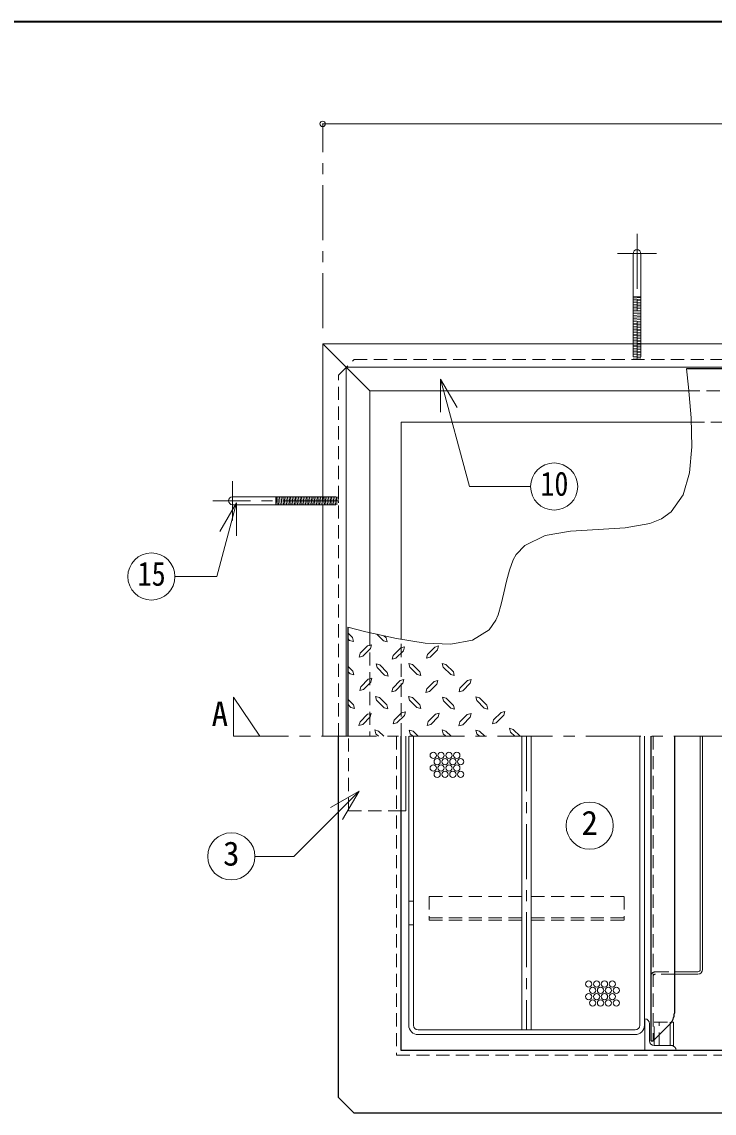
# Model space of a CAD drawing. Units: millimetres at full size, sheet at 1:7; details may follow other scales. Extents: x -1452 to 1383, y -997 to 970.
# Drawn here: x -786 to -346, y 275 to 970 of the extents above; entities that cross this region are included whole.
import ezdxf
from ezdxf.enums import TextEntityAlignment as Align

# ---------------------------------------------------------------- set-up
doc = ezdxf.new("R2010")
doc.units = ezdxf.units.MM
doc.header["$LTSCALE"] = 7
doc.header["$PDMODE"] = 32
doc.header["$PDSIZE"] = 3.5
doc.linetypes.add('CHAIN1', pattern=[8, 5, -1, 1, -1])
doc.linetypes.add('DASHED1', pattern=[1.8, 1.2, -0.6])
doc.layers.add('0-A', color=4, linetype='Continuous', lineweight=9)
doc.styles.add('ＭＳ ゴシック', font='')
doc.styles.get('ＭＳ ゴシック').set_extended_font_data('MS Gothic')

msp = doc.modelspace()

# ---------------------------------------------------------------- linework, layer by layer
at = {"layer": '0-A', "color": 1, "lineweight": 40}
msp.add_line((1382.643, 969.513), (-1452.357, 969.513), dxfattribs=at)
at = {"layer": '0-A'}
for p, q in [((-594.857, 904.513), (305.143, 904.513)), ((-392.357, 794.412), (-397.357, 794.412)), ((-397.357, 793.542), (-392.357, 793.95)), ((-397.357, 792.538), (-392.357, 792.947)), ((-397.357, 791.535), (-392.357, 791.943)), ((-397.357, 790.532), (-392.357, 790.94)), ((-397.357, 789.528), (-392.357, 789.937)), ((-397.357, 788.525), (-392.357, 788.933)), ((-397.357, 787.522), (-392.357, 787.93)), ((-397.357, 786.518), (-392.357, 786.927)), ((-397.357, 785.515), (-392.357, 785.923)), ((-397.357, 784.512), (-392.357, 784.92)), ((-397.357, 783.508), (-392.357, 783.917)), ((-397.357, 782.505), (-392.357, 782.913)), ((-397.357, 781.502), (-392.357, 781.91)), ((-397.357, 780.498), (-392.357, 780.907)), ((-397.357, 779.495), (-392.357, 779.903)), ((-397.357, 778.492), (-392.357, 778.9)), ((-397.357, 777.488), (-392.357, 777.897)), ((-397.357, 776.485), (-392.357, 776.893)), ((-397.357, 775.482), (-392.357, 775.89)), ((-397.357, 774.478), (-392.357, 774.887)), ((-397.357, 773.475), (-392.357, 773.883)), ((-397.357, 772.472), (-392.357, 772.88)), ((-397.357, 771.468), (-392.357, 771.877)), ((-397.357, 770.465), (-392.357, 770.873)), ((-397.357, 769.462), (-392.357, 769.87)), ((-397.357, 768.458), (-392.357, 768.867)), ((-397.357, 767.455), (-392.357, 767.863)), ((-397.357, 766.452), (-392.357, 766.86)), ((-397.357, 765.448), (-392.357, 765.857)), ((-396.524, 764.513), (-392.357, 764.853)), ((-564.857, 734.513), (-579.857, 749.513)), ((-360.409, 714.513), (-544.857, 714.513)), ((-544.857, 576.225), (-544.857, 714.513)), ((-624.756, 667.013), (-624.756, 662.013)), ((-623.886, 662.013), (-624.294, 667.013)), ((-622.883, 662.013), (-623.291, 667.013)), ((-621.879, 662.013), (-622.288, 667.013)), ((-620.876, 662.013), (-621.284, 667.013)), ((-619.873, 662.013), (-620.281, 667.013)), ((-618.869, 662.013), (-619.278, 667.013)), ((-617.866, 662.013), (-618.274, 667.013)), ((-616.863, 662.013), (-617.271, 667.013)), ((-615.859, 662.013), (-616.268, 667.013)), ((-614.856, 662.013), (-615.264, 667.013)), ((-613.853, 662.013), (-614.261, 667.013)), ((-612.849, 662.013), (-613.258, 667.013)), ((-611.846, 662.013), (-612.254, 667.013)), ((-610.843, 662.013), (-611.251, 667.013)), ((-609.839, 662.013), (-610.248, 667.013)), ((-608.836, 662.013), (-609.244, 667.013)), ((-607.833, 662.013), (-608.241, 667.013)), ((-606.829, 662.013), (-607.238, 667.013)), ((-605.826, 662.013), (-606.234, 667.013)), ((-604.823, 662.013), (-605.231, 667.013)), ((-603.819, 662.013), (-604.228, 667.013)), ((-602.816, 662.013), (-603.224, 667.013)), ((-601.813, 662.013), (-602.221, 667.013)), ((-600.809, 662.013), (-601.218, 667.013)), ((-599.806, 662.013), (-600.214, 667.013)), ((-598.803, 662.013), (-599.211, 667.013)), ((-597.799, 662.013), (-598.208, 667.013)), ((-596.796, 662.013), (-597.204, 667.013)), ((-595.793, 662.013), (-596.201, 667.013)), ((-594.857, 662.846), (-595.198, 667.013)), ((-575.895, 577.363), (-578.857, 580.326)), ((-575.895, 577.363), (-575.295, 574.963)), ((-556.245, 575.338), (-560.488, 579.581)), ((-554.52, 577.138), (-555.925, 578.543)), ((-554.52, 577.138), (-553.92, 574.738)), ((-577.695, 575.563), (-578.857, 576.726)), ((-577.695, 575.563), (-575.295, 574.963)), ((-566.295, 572.113), (-570.945, 567.388)), ((-564.495, 570.388), (-569.22, 565.588)), ((-566.295, 572.113), (-563.895, 572.713)), ((-564.495, 570.388), (-563.895, 572.713)), ((-556.245, 575.338), (-553.92, 574.738)), ((-545.22, 570.763), (-549.945, 566.038)), ((-545.22, 570.763), (-542.82, 571.438)), ((-543.495, 569.038), (-542.82, 571.438)), ((-523.47, 571.363), (-528.195, 566.638)), ((-523.47, 571.363), (-521.07, 572.038)), ((-521.745, 569.638), (-521.07, 572.038)), ((-571.62, 564.988), (-570.945, 567.388)), ((-569.22, 565.588), (-571.62, 564.988)), ((-543.495, 569.038), (-548.22, 564.313)), ((-575.67, 556.063), (-578.857, 559.251)), ((-575.67, 556.063), (-574.995, 553.663)), ((-560.895, 560.638), (-558.495, 559.963)), ((-560.295, 558.238), (-560.895, 560.638)), ((-555.495, 553.513), (-560.295, 558.238)), ((-553.77, 555.238), (-558.495, 559.963)), ((-540.12, 560.938), (-537.72, 560.263)), ((-539.445, 558.538), (-540.12, 560.938)), ((-534.72, 553.813), (-539.445, 558.538)), ((-532.995, 555.538), (-537.72, 560.263)), ((-518.82, 560.938), (-516.42, 560.338)), ((-518.22, 558.613), (-518.82, 560.938)), ((-513.42, 553.888), (-518.22, 558.613)), ((-511.695, 555.613), (-516.42, 560.338)), ((-577.395, 554.263), (-578.857, 555.726)), ((-577.395, 554.263), (-574.995, 553.663)), ((-565.92, 550.813), (-570.645, 546.088)), ((-564.195, 549.088), (-568.92, 544.363)), ((-565.92, 550.813), (-563.52, 551.488)), ((-564.195, 549.088), (-563.52, 551.488)), ((-555.495, 553.513), (-553.17, 552.838)), ((-553.77, 555.238), (-553.17, 552.838)), ((-545.595, 549.988), (-550.245, 545.263)), ((-545.595, 549.988), (-543.195, 550.588)), ((-543.795, 548.263), (-543.195, 550.588)), ((-534.72, 553.813), (-532.32, 553.138)), ((-532.995, 555.538), (-532.32, 553.138)), ((-523.92, 549.463), (-528.645, 544.738)), ((-523.92, 549.463), (-521.52, 550.138)), ((-522.195, 547.738), (-521.52, 550.138)), ((-513.42, 553.888), (-511.095, 553.213)), ((-511.695, 555.613), (-511.095, 553.213)), ((-502.77, 549.988), (-507.495, 545.263)), ((-502.77, 549.988), (-500.37, 550.588)), ((-501.045, 548.263), (-500.37, 550.588)), ((-550.92, 542.863), (-550.245, 545.263)), ((-548.52, 543.463), (-550.92, 542.863)), ((-543.795, 548.263), (-548.52, 543.463)), ((-529.245, 542.338), (-528.645, 544.738)), ((-526.92, 543.013), (-529.245, 542.338)), ((-522.195, 547.738), (-526.92, 543.013)), ((-508.095, 542.863), (-507.495, 545.263)), ((-505.77, 543.463), (-508.095, 542.863)), ((-501.045, 548.263), (-505.77, 543.463)), ((-575.22, 534.613), (-578.857, 538.251)), ((-561.195, 539.788), (-558.795, 539.188)), ((-560.52, 537.463), (-561.195, 539.788)), ((-555.795, 532.738), (-560.52, 537.463)), ((-554.07, 534.463), (-558.795, 539.188)), ((-540.195, 539.938), (-537.795, 539.263)), ((-539.595, 537.538), (-540.195, 539.938)), ((-534.87, 532.813), (-539.595, 537.538)), ((-533.145, 534.613), (-537.795, 539.263)), ((-518.67, 539.488), (-516.27, 538.888)), ((-518.07, 537.163), (-518.67, 539.488)), ((-513.27, 532.438), (-518.07, 537.163)), ((-511.545, 534.163), (-516.27, 538.888)), ((-492.045, 532.438), (-496.77, 537.238)), ((-490.32, 534.238), (-495.045, 538.963)), ((-576.945, 532.813), (-578.857, 534.999)), ((-576.945, 532.813), (-574.545, 532.213)), ((-575.22, 534.613), (-574.545, 532.213)), ((-566.37, 528.538), (-571.095, 523.813)), ((-566.37, 528.538), (-563.97, 529.138)), ((-564.645, 526.813), (-563.97, 529.138)), ((-555.795, 532.738), (-553.395, 532.063)), ((-554.07, 534.463), (-553.395, 532.063)), ((-544.62, 529.513), (-549.345, 524.788)), ((-544.62, 529.513), (-542.22, 530.113)), ((-542.82, 527.788), (-542.22, 530.113)), ((-534.87, 532.813), (-532.47, 532.213)), ((-533.145, 534.613), (-532.47, 532.213)), ((-523.095, 528.613), (-527.82, 523.888)), ((-523.095, 528.613), (-520.695, 529.213)), ((-521.37, 526.888), (-520.695, 529.213)), ((-513.27, 532.438), (-510.945, 531.763)), ((-511.545, 534.163), (-510.945, 531.763)), ((-502.845, 528.388), (-507.495, 523.663)), ((-502.845, 528.388), (-500.445, 528.988)), ((-501.045, 526.663), (-500.445, 528.988)), ((-492.045, 532.438), (-489.72, 531.838)), ((-490.32, 534.238), (-489.72, 531.838)), ((-481.395, 529.663), (-486.12, 524.938)), ((-481.395, 529.663), (-478.995, 530.263)), ((-479.595, 527.938), (-478.995, 530.263)), ((-571.77, 521.413), (-571.095, 523.813)), ((-569.37, 522.013), (-571.77, 521.413)), ((-564.645, 526.813), (-569.37, 522.013)), ((-549.945, 522.388), (-549.345, 524.788)), ((-547.62, 522.988), (-549.945, 522.388)), ((-542.82, 527.788), (-547.62, 522.988)), ((-521.37, 526.888), (-526.095, 522.088)), ((-486.72, 522.538), (-486.12, 524.938)), ((-484.395, 523.138), (-486.72, 522.538)), ((-479.595, 527.938), (-484.395, 523.138)), ((-561.645, 518.563), (-559.245, 517.888)), ((-560.97, 516.163), (-561.645, 518.563)), ((-559.32, 514.513), (-560.97, 516.163)), ((-555.87, 514.513), (-559.245, 517.888)), ((-540.107, 514.513), (-540.107, 409.513)), ((-539.745, 518.413), (-537.345, 517.813)), ((-539.145, 516.088), (-539.745, 518.413)), ((-537.57, 514.513), (-539.145, 516.088)), ((-534.172, 514.513), (-537.345, 517.813)), ((-537.107, 514.513), (-537.107, 409.513)), ((-518.82, 518.563), (-516.42, 517.888)), ((-518.22, 516.163), (-518.82, 518.563)), ((-516.57, 514.513), (-518.22, 516.163)), ((-513.045, 514.513), (-516.42, 517.888)), ((-491.67, 514.513), (-495.045, 517.888)), ((-472.695, 514.513), (-475.395, 517.213)), ((-469.137, 514.513), (-473.67, 518.938)), ((-354.607, 366.013), (-354.607, 514.513)), ((-353.107, 366.013), (-353.107, 514.513)), ((-371.107, 364.513), (-356.107, 364.513)), ((-371.107, 363.013), (-356.107, 363.013))]:
    msp.add_line(p, q, dxfattribs=at)
at = {"layer": '0-A', "linetype": 'CHAIN1'}
for p, q in [((-594.857, 774.513), (-594.857, 904.513)), ((-394.857, 834.412), (-394.857, 754.513)), ((-382.357, 821.912), (-407.357, 821.912)), ((-652.256, 677.013), (-652.256, 652.013)), ((-584.857, 664.513), (-664.756, 664.513)), ((-634.857, 514.513), (-651.524, 539.513)), ((-651.524, 539.513), (-651.524, 514.513)), ((-651.524, 514.513), (550.143, 514.513)), ((-465.107, 514.513), (-465.107, 327.513))]:
    msp.add_line(p, q, dxfattribs=at)
at = {"layer": '0-A', "color": 7, "lineweight": 18}
for p, q in [((-397.357, 821.912), (-397.357, 764.513)), ((-392.357, 821.912), (-392.357, 764.513)), ((305.143, 764.513), (-594.857, 764.513)), ((-594.857, 764.513), (-594.857, 514.513)), ((290.143, 749.513), (-579.857, 749.513)), ((-519.862, 742.018), (-509.362, 723.832)), ((-519.862, 742.018), (-519.862, 721.018)), ((-519.862, 742.018), (-501.523, 673.574)), ((-462.585, 673.574), (-501.523, 673.574)), ((-649.727, 663.151), (-660.227, 644.964)), ((-652.256, 667.013), (-594.857, 667.013)), ((-652.256, 662.013), (-594.857, 662.013)), ((-649.727, 663.151), (-649.727, 642.151)), ((-541.857, 467.013), (-541.857, 514.513)), ((-468.107, 327.513), (-468.107, 514.513)), ((-462.107, 514.513), (-462.107, 327.513)), ((-393.107, 514.513), (-393.107, 330.513)), ((-390.107, 330.513), (-390.107, 514.513)), ((-571.68, 479.673), (-613.308, 438.044)), ((-571.68, 479.673), (-589.866, 469.173)), ((-571.68, 479.673), (-582.18, 461.487)), ((-544.857, 467.013), (-541.857, 467.013)), ((-637.998, 438.044), (-613.308, 438.044)), ((-540.107, 409.513), (-537.107, 409.513)), ((-540.107, 330.513), (-540.107, 409.513)), ((-537.107, 330.513), (-537.107, 409.513)), ((-389.857, 314.513), (-389.857, 334.513)), ((-396.107, 327.513), (-534.107, 327.513)), ((-386.857, 320.513), (-386.857, 331.513)), ((-373.864, 317.513), (-373.864, 331.33)), ((-371.707, 332.513), (-372.899, 332.513)), ((-371.707, 317.513), (-371.707, 332.513)), ((-534.107, 324.513), (-396.107, 324.513)), ((-383.857, 317.513), (-383.857, 321.268)), ((-383.857, 317.513), (-371.707, 317.513))]:
    msp.add_line(p, q, dxfattribs=at)
at = {"layer": '0-A', "linetype": 'DASHED1'}
for p, q in [((-397.357, 764.445), (-396.524, 764.513)), ((-397.357, 764.513), (-397.357, 754.513)), ((-392.357, 764.513), (-392.357, 754.513)), ((-397.357, 763.442), (-392.357, 763.85)), ((-397.357, 762.438), (-392.357, 762.847)), ((-397.357, 761.435), (-392.357, 761.843)), ((-397.357, 760.432), (-392.357, 760.84)), ((-397.357, 759.428), (-392.357, 759.837)), ((-397.357, 758.425), (-392.357, 758.833)), ((-397.357, 757.422), (-392.357, 757.83)), ((-397.357, 756.418), (-392.357, 756.827)), ((-397.357, 755.415), (-392.357, 755.823)), ((-396.117, 754.513), (-392.357, 754.82)), ((275.143, 734.513), (-361.919, 734.513)), ((-360.409, 714.513), (255.143, 714.513)), ((-594.857, 667.013), (-584.857, 667.013)), ((-594.789, 662.013), (-594.857, 662.846)), ((-594.857, 662.013), (-584.857, 662.013)), ((-593.786, 662.013), (-594.194, 667.013)), ((-592.783, 662.013), (-593.191, 667.013)), ((-591.779, 662.013), (-592.188, 667.013)), ((-590.776, 662.013), (-591.184, 667.013)), ((-589.773, 662.013), (-590.181, 667.013)), ((-588.769, 662.013), (-589.178, 667.013)), ((-587.766, 662.013), (-588.174, 667.013)), ((-586.763, 662.013), (-587.171, 667.013)), ((-585.759, 662.013), (-586.168, 667.013)), ((-584.857, 663.254), (-585.164, 667.013)), ((-564.857, 580.575), (-564.857, 514.513)), ((-544.857, 514.513), (-544.857, 576.225)), ((-527.107, 412.513), (-527.107, 397.513)), ((-527.107, 412.513), (-468.107, 412.513)), ((-462.107, 412.513), (-403.107, 412.513)), ((-403.107, 412.513), (-403.107, 397.513)), ((-527.107, 399.013), (-468.107, 399.013)), ((-527.107, 397.513), (-468.107, 397.513)), ((-462.107, 399.013), (-403.107, 399.013)), ((-462.107, 397.513), (-403.107, 397.513)), ((-537.107, 394.513), (-540.107, 394.513)), ((-383.107, 364.513), (-371.107, 364.513)), ((-371.107, 363.013), (-383.107, 363.013)), ((-383.857, 332.513), (-372.899, 332.513)), ((-383.857, 321.268), (-383.857, 332.513)), ((-380.857, 317.513), (-380.857, 332.513)), ((-373.864, 331.33), (-373.864, 332.51))]:
    msp.add_line(p, q, dxfattribs=at)
at = {"layer": '0-A', "color": 5, "lineweight": 25}
for p, q in [((289.143, 748.513), (-363.315, 748.513)), ((-578.857, 584.003), (-578.857, 514.513)), ((-584.857, 284.513), (-584.857, 514.513)), ((-544.857, 314.513), (-544.857, 514.513)), ((-386.107, 514.513), (-386.107, 320.513)), ((-371.107, 514.513), (-371.107, 338.225)), ((-374.013, 331.177), (-384.607, 320.513)), ((-386.107, 320.513), (-384.612, 320.513)), ((255.143, 314.513), (-544.857, 314.513)), ((-574.857, 274.513), (-584.857, 284.513)), ((285.143, 274.513), (-574.857, 274.513))]:
    msp.add_line(p, q, dxfattribs=at)
at = {"layer": '0-A', "color": 7, "linetype": 'DASHED1', "lineweight": 18}
for p, q in [((-547.857, 514.513), (-547.857, 311.513)), ((-384.607, 514.513), (-384.607, 320.513)), ((-547.857, 311.513), (258.143, 311.513))]:
    msp.add_line(p, q, dxfattribs=at)
at = {"layer": '0-A', "color": 7, "lineweight": 18}
for points in [[(-594.857, 764.513), (-579.857, 749.513), (-579.857, 514.513)], [(-363.315, 748.513), (-362.119, 736.906), (-360.479, 717.302), (-360.012, 698.836), (-361.46, 682.226), (-365.564, 668.193), (-373.067, 657.456), (-379.269, 653.023), (-386.787, 650.041), (-402.303, 647.331), (-419.644, 646.255), (-437.169, 645.137), (-453.236, 642.301), (-466.206, 636.071), (-471.662, 630.241), (-473.565, 626.916), (-476.094, 620.401), (-477.975, 613.243), (-479.557, 605.844), (-481.193, 598.605), (-483.233, 591.93), (-484.74, 588.474), (-489.032, 582.346), (-499.533, 575.652), (-513.339, 573.087), (-529.728, 573.748), (-547.98, 576.736), (-567.372, 581.147), (-578.857, 584.003)], [(-649.727, 663.151), (-662.29, 616.263), (-688.83, 616.263)]]:
    msp.add_lwpolyline(points, dxfattribs=at)
at = {"layer": '0-A', "linetype": 'DASHED1'}
for points in [[(-584.857, 514.513), (-584.857, 744.513), (-574.857, 754.513), (285.143, 754.513)], [(-544.857, 467.013), (-578.357, 467.013), (-578.357, 514.513)]]:
    msp.add_lwpolyline(points, dxfattribs=at)
at = {"layer": '0-A'}
for points in [[(-564.857, 580.575), (-564.857, 734.513), (-361.919, 734.513)], [(-548.22, 564.313), (-550.62, 563.713), (-549.945, 566.038)], [(-521.745, 569.638), (-526.47, 564.913), (-528.795, 564.238), (-528.195, 566.638)], [(-568.92, 544.363), (-571.245, 543.688), (-570.645, 546.088)], [(-496.77, 537.238), (-497.445, 539.563), (-495.045, 538.963)], [(-526.095, 522.088), (-528.42, 521.488), (-527.82, 523.888)], [(-501.045, 526.663), (-505.77, 521.863), (-508.17, 521.263), (-507.495, 523.663)], [(-495.12, 514.513), (-496.77, 516.163), (-497.445, 518.488), (-495.045, 517.888)], [(-475.395, 517.213), (-476.07, 519.613), (-473.67, 518.938)]]:
    msp.add_lwpolyline(points, dxfattribs=at)
at = {"layer": '0-A', "color": 7, "lineweight": 18}
for centre in [(-447.585, 673.574), (-703.83, 616.263), (-424.936, 457.614), (-652.998, 438.044)]:
    msp.add_circle(centre, 15, dxfattribs=at)
at = {"layer": '0-A'}
for centre in [(-524.519, 502.352), (-519.519, 502.352), (-514.519, 502.352), (-509.519, 502.352), (-524.519, 494.352), (-522.019, 498.352), (-519.519, 494.352), (-517.019, 498.352), (-514.519, 494.352), (-512.019, 498.352), (-509.519, 494.352), (-507.019, 498.352), (-522.019, 490.352), (-517.019, 490.352), (-512.019, 490.352), (-507.019, 490.352), (-425.568, 356.714), (-423.068, 352.714), (-420.568, 356.714), (-418.068, 352.714), (-415.568, 356.714), (-413.068, 352.714), (-410.568, 356.714), (-408.068, 352.714), (-425.568, 348.714), (-420.568, 348.714), (-415.568, 348.714), (-410.568, 348.714), (-423.068, 344.714), (-418.068, 344.714), (-413.068, 344.714), (-408.068, 344.714)]:
    msp.add_circle(centre, 2, dxfattribs=at)
at = {"layer": '0-A', "color": 7, "lineweight": 18}
for centre, radius, start, end in [((-394.857, 821.912), 2.5, 0, 180), ((-652.256, 664.513), 2.5, 90, 270), ((-389.857, 331.513), 3, 0, 90), ((-534.107, 330.513), 6, 180, 270), ((-534.107, 330.513), 3, 180, 270), ((-396.107, 330.513), 3, 270, 0), ((-396.107, 330.513), 6, 270, 0), ((-383.857, 320.513), 3, 180, 270), ((-372.857, 314.513), 3, 0, 90)]:
    msp.add_arc(centre, radius, start, end, dxfattribs=at)
at = {"layer": '0-A', "linetype": 'DASHED1'}
for radius, start in [(3, 90.00252), (1.5, 90)]:
    msp.add_arc((-383.107, 361.513), radius, start, 180, dxfattribs=at)
at = {"layer": '0-A'}
for radius in [1.5, 3]:
    msp.add_arc((-356.107, 366.013), radius, 270, 0, dxfattribs=at)
at = {"layer": '0-A', "color": 5, "lineweight": 25}
msp.add_arc((-381.107, 338.225), 10, 315.18818, 0, dxfattribs=at)
at = {"layer": '0-A'}
msp.add_point((-594.857, 904.513), dxfattribs=at)

# ---------------------------------------------------------------- texts
at = {"layer": '0-A', "color": 7, "style": 'ＭＳ ゴシック', "width": 0.85}
for s, p in [('10', (-456.335, 663.074)), ('15', (-712.58, 605.763))]:
    msp.add_text(s, height=15.4, dxfattribs=at).set_placement(p, align=Align.BOTTOM_LEFT)
at = {"layer": '0-A', "color": 7, "style": 'ＭＳ ゴシック'}
for s, p in [('A', (-665.524, 516.513)), ('2', (-430.186, 447.114)), ('3', (-658.248, 427.544))]:
    msp.add_text(s, height=15.4, dxfattribs=at).set_placement(p, align=Align.BOTTOM_LEFT)

doc.saveas('drawing.dxf')
